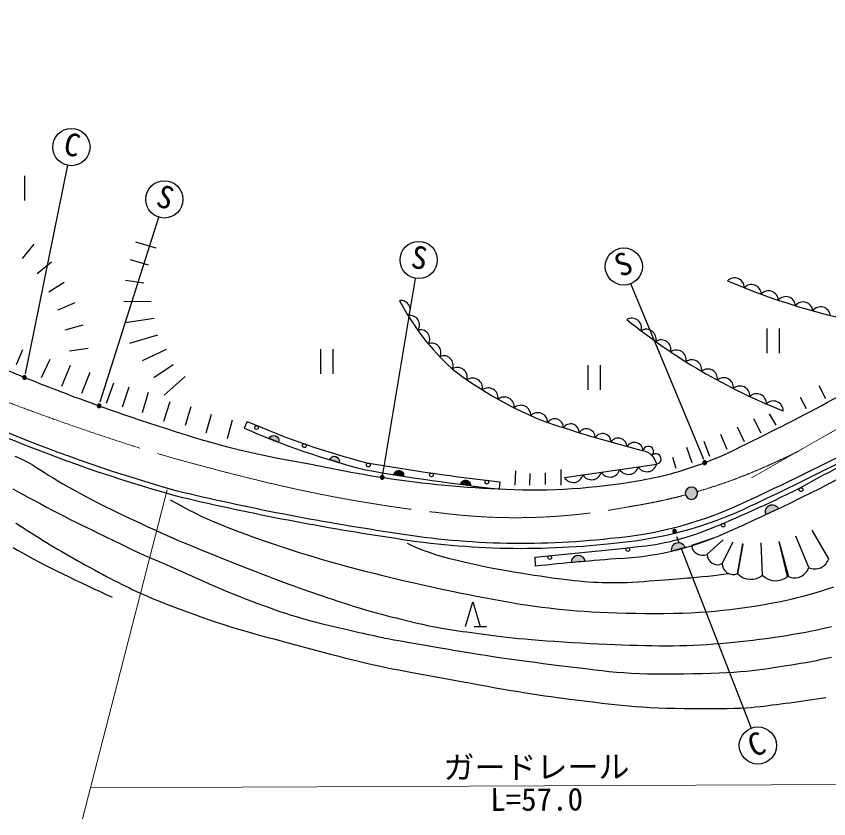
# Model space of a CAD drawing. Units: millimetres, scale not verified. Extents: x 40000 to 680000, y 20000 to 380000.
# Drawn here: x 216204 to 281741, y 250411 to 315128 of the extents above; entities that cross this region are included whole.
import ezdxf
from ezdxf.enums import TextEntityAlignment as Align

# ---------------------------------------------------------------- set-up
doc = ezdxf.new("R2010")
doc.units = ezdxf.units.MM
doc.header["$LTSCALE"] = 1000
doc.linetypes.add('CHAIN', pattern=[18.5, 12, -1.5, 3.5, -1.5])
for name, color, linetype, lineweight in [('M-BGD', 7, 'Continuous', 25), ('M-BMK', 2, 'CHAIN', 13), ('M-BMK-SRVR', 3, 'Continuous', 25), ('M-STR-HTXT', 7, 'Continuous', 13), ('M-STR-STRC', 7, 'Continuous', 25)]:
    doc.layers.add(name, color=color, linetype=linetype, lineweight=lineweight)
doc.styles.add('ＭＳ ゴシック', font='')
doc.styles.get('ＭＳ ゴシック').set_extended_font_data('MS Gothic')

msp = doc.modelspace()

# ---------------------------------------------------------------- hatches: boundary and pattern name
at = {"layer": 'M-BGD'}
for points in [[(217024, 286003, 0.41421), (216874, 286153, 0.41421), (216724, 286003, 0.41421), (216874, 285853, 0.41421)], [(223033, 283713, 0.41421), (222883, 283863, 0.41421), (222733, 283713, 0.41421), (222883, 283563, 0.41421)], [(236610, 281074, -0.99696), (237355, 280784)], [(241492, 279358, -0.99696), (242258, 279128)], [(271884, 279124, 0.41422), (271734, 279274, 0.41422), (271584, 279124, 0.41421), (271734, 278974, 0.41421)], [(245877, 277943, 0.41421), (245727, 278093, 0.41421), (245577, 277943, 0.41421), (245727, 277793, 0.41421)], [(246660, 278161, -1), (247451, 278035)], [(252053, 277380, -1), (252847, 277279)], [(276685, 274947, -0.99803), (277680, 275415)], [(269453, 273594, 0.41421), (269303, 273744, 0.41421), (269153, 273594, 1)], [(269083, 272000, -0.98865), (270148, 272275)], [(260987, 271067, -0.41421), (261485, 271664, -0.41421), (262083, 271166)]]:
    msp.add_hatch(color=256, dxfattribs=at).paths.add_polyline_path(points)
at = {"layer": 'M-BMK-SRVR'}
msp.add_hatch(color=256, dxfattribs=at).paths.add_polyline_path([(271168, 276663, 0.99999), (270168, 276663, 0.99999)])

# ---------------------------------------------------------------- linework, layer by layer
at = {"layer": 'M-BGD'}
for p, q in [((216872, 302267), (216872, 300267)), ((225822, 296949), (227459, 296458)), ((216709, 295579), (217663, 296736)), ((217879, 294384), (219056, 295314)), ((225404, 295518), (226835, 295069)), ((220061, 293645), (218822, 292889)), ((225014, 293849), (226496, 293618)), ((219574, 291451), (220946, 292057)), ((224877, 292142), (227097, 292129)), ((224994, 290432), (227336, 290770)), ((220159, 289836), (221601, 290247)), ((276746, 289950), (276746, 287950)), ((277746, 289950), (277746, 287950)), ((225364, 288759), (227636, 289443)), ((220513, 288155), (221999, 288363)), ((216230, 287053), (216735, 288240)), ((226400, 287359), (228337, 288273)), ((240743, 288292), (240743, 286292)), ((241743, 288292), (241743, 286292)), ((218902, 287448), (218221, 285976)), ((219869, 285297), (220580, 287000)), ((221501, 284723), (222158, 286420)), ((227297, 285987), (228873, 287042)), ((262298, 286989), (262298, 284989)), ((263298, 286989), (263298, 284989)), ((228145, 284562), (229817, 286087)), ((223483, 283929), (224067, 285568)), ((224777, 283632), (225304, 285243)), ((281515, 284273), (280968, 285317)), ((226843, 284774), (226355, 283148)), ((228096, 282481), (228610, 284054)), ((279937, 283457), (279463, 284385)), ((229851, 282143), (230318, 283654)), ((231515, 281520), (231962, 283047)), ((233237, 281087), (233646, 282576)), ((276297, 281501), (275691, 282651)), ((276935, 283067), (277465, 282143)), ((234823, 282452), (234589, 281914)), ((274940, 280820), (274381, 281993)), ((273557, 280194), (273045, 281389)), ((272151, 279624), (271687, 280839)), ((270722, 279111), (270307, 280343)), ((269145, 279558), (269401, 278694)), ((260127, 278567), (260127, 277320)), ((260422, 277928), (267861, 279004)), ((256477, 278458), (256415, 277320)), ((257631, 278240), (257616, 277320)), ((258879, 278302), (258879, 277367)), ((255220, 277591), (255156, 277008)), ((281741, 271381), (280413, 273675)), ((272446, 273051), (270658, 272442)), ((271925, 271735), (273237, 272902)), ((273151, 270984), (274028, 272753)), ((276393, 270064), (276278, 272667)), ((278408, 269937), (277736, 272776)), ((277736, 272714), (278502, 269949)), ((280122, 270668), (279075, 273194)), ((274390, 270175), (274819, 272604)), ((274819, 272558), (274391, 270175)), ((258099, 270785), (258059, 271503)), ((253135, 265917), (254135, 265917))]:
    msp.add_line(p, q, dxfattribs=at)
for points in [[(217024, 286003, 0.41421), (216874, 286153, 0.41421), (216724, 286003, 0.41421), (216874, 285853, 0.41421)], [(223033, 283713, 0.41421), (222883, 283863, 0.41421), (222733, 283713, 0.41421), (222883, 283563, 0.41421)], [(236610, 281074, -0.99696), (237355, 280784)], [(241492, 279358, -0.99696), (242258, 279128)], [(271884, 279124, 0.41422), (271734, 279274, 0.41422), (271584, 279124, 0.41421), (271734, 278974, 0.41421)], [(245877, 277943, 0.41421), (245727, 278093, 0.41421), (245577, 277943, 0.41421), (245727, 277793, 0.41421)], [(246660, 278161, -1), (247451, 278035)], [(252053, 277380, -1), (252847, 277279)], [(276685, 274947, -0.99803), (277680, 275415)], [(269453, 273594, 0.41421), (269303, 273744, 0.41421), (269153, 273594, 1)], [(269083, 272000, -0.98865), (270148, 272275)], [(260987, 271067, -0.41421), (261485, 271664, -0.41421), (262083, 271166)]]:
    msp.add_lwpolyline(points, format="xyb", close=True, dxfattribs=at)
for points in [[(216101, 279641), (216314, 279560), (216519, 279474), (216721, 279382), (216923, 279283), (217128, 279175), (217324, 279064), (217511, 278949), (217920, 278685), (218178, 278524), (218479, 278337), (218813, 278129), (219174, 277905), (219560, 277671), (219966, 277432), (220396, 277184), (220852, 276925), (221329, 276659), (221822, 276389), (222327, 276122), (222846, 275855), (223384, 275586), (223935, 275316), (224492, 275047), (225051, 274781), (225625, 274510), (226218, 274235), (226810, 273964), (227377, 273706), (227900, 273471), (228373, 273260), (228812, 273067), (229221, 272890), (229608, 272725), (229977, 272568), (230290, 272437), (230545, 272333), (230797, 272232), (231103, 272110), (231519, 271943), (233391, 271188), (234127, 270895), (234876, 270601), (235657, 270299), (236067, 270141), (236485, 269980), (236909, 269818), (237336, 269657), (237760, 269497), (238181, 269340), (238593, 269189), (238994, 269043), (239389, 268902), (239784, 268763), (240178, 268626), (240568, 268492), (240954, 268361), (241334, 268233), (241707, 268110), (242070, 267990), (242423, 267875), (242764, 267765), (243084, 267662), (243382, 267567), (243664, 267479), (243935, 267395), (244201, 267313), (244469, 267234), (244745, 267154), (245034, 267073), (245344, 266989), (245679, 266899), (246043, 266804), (246432, 266704), (246839, 266601), (247260, 266496), (247689, 266391), (248121, 266288), (248551, 266187), (248974, 266092), (249384, 266003), (249776, 265922), (250147, 265849), (250502, 265784), (250846, 265724), (251182, 265669), (251515, 265617), (251851, 265568), (252192, 265520), (252545, 265472), (252913, 265422), (254498, 265212), (254908, 265159), (255330, 265107), (255769, 265056), (256227, 265005), (256709, 264956), (257219, 264908), (257761, 264861), (258346, 264815), (258976, 264768), (259641, 264721), (260332, 264675), (261040, 264631), (261754, 264588), (262466, 264549), (263165, 264513), (263842, 264482), (264488, 264456), (265108, 264434), (265717, 264414), (266314, 264397), (266902, 264383), (267482, 264373), (268055, 264367), (268621, 264366), (269184, 264369), (269743, 264379), (270300, 264394), (270853, 264414), (271398, 264441), (271936, 264472), (272469, 264509), (272999, 264550), (273525, 264595), (274049, 264645), (274572, 264699), (275095, 264757), (275620, 264818), (276152, 264884), (276695, 264956), (277243, 265033), (277791, 265114), (278335, 265200), (278869, 265287), (279389, 265377), (279889, 265468), (280365, 265560), (280812, 265652), (281226, 265743), (281612, 265834), (281975, 265927)], [(215921, 277012), (216310, 276798), (216719, 276575), (217152, 276341), (217621, 276090), (218124, 275822), (218642, 275549), (219155, 275279), (219647, 275024), (220112, 274786), (220563, 274557), (221005, 274335), (221447, 274115), (221893, 273894), (222349, 273671), (222810, 273447), (223269, 273225), (224153, 272799), (224556, 272603), (224934, 272418), (225307, 272237), (225694, 272052), (226114, 271857), (226579, 271647), (227076, 271428), (227588, 271204), (228098, 270983), (228589, 270768), (230871, 269768), (231321, 269568), (231766, 269368), (232211, 269168), (232664, 268969), (233129, 268772), (233612, 268575), (234110, 268378), (234614, 268182), (235114, 267992), (235604, 267809), (236080, 267632), (236549, 267461), (237014, 267296), (237474, 267137), (237933, 266984), (238369, 266842), (238784, 266711), (239204, 266583), (239661, 266453), (240182, 266312), (240789, 266158), (241465, 265993), (242175, 265825), (242885, 265661), (243877, 265436), (244178, 265368), (244471, 265302), (244759, 265239), (245048, 265176), (245342, 265113), (245646, 265050), (245964, 264985), (246303, 264918), (246666, 264849), (247061, 264775), (247485, 264699), (247932, 264619), (248395, 264539), (248866, 264458), (249339, 264377), (250261, 264221), (251103, 264079), (251472, 264016), (252696, 263806), (252995, 263756), (253314, 263704), (253663, 263650), (254054, 263590), (254499, 263525), (255001, 263452), (255551, 263373), (256140, 263289), (256759, 263202), (257399, 263114), (258051, 263025), (258707, 262938), (259357, 262853), (259992, 262774), (261193, 262629), (262337, 262488), (262900, 262420), (263464, 262356), (264032, 262295), (264610, 262241), (265201, 262194), (265811, 262154), (266444, 262125), (267112, 262104), (267818, 262092), (268551, 262087), (269301, 262089), (270055, 262097), (270803, 262111), (271534, 262130), (272237, 262152), (272900, 262179), (273514, 262208), (274078, 262241), (274603, 262280), (275095, 262323), (275562, 262372), (276007, 262424), (276439, 262480), (276862, 262539), (277283, 262601), (278142, 262732), (278583, 262800), (279024, 262872), (279462, 262946), (279897, 263023), (280326, 263103), (280749, 263186), (281163, 263272), (281568, 263361), (281961, 263454)], [(228609, 276135), (229123, 275849), (229620, 275579), (230111, 275321), (230607, 275071), (231120, 274825), (231611, 274598), (232075, 274391), (232565, 274183), (233138, 273956), (233849, 273687), (234269, 273531), (234728, 273363), (235220, 273184), (235739, 272997), (236280, 272805), (236836, 272611), (237402, 272417), (237971, 272226), (238539, 272040), (239100, 271862), (239657, 271690), (240220, 271521), (240788, 271354), (241362, 271188), (241942, 271025), (242529, 270863), (243122, 270703), (243722, 270544), (244329, 270386), (244943, 270230), (245570, 270073), (246212, 269917), (246865, 269761), (247527, 269606), (248193, 269453), (248860, 269303), (249523, 269156), (250181, 269013), (250828, 268875), (251462, 268743), (252084, 268615), (252698, 268489), (253306, 268367), (253908, 268249), (254506, 268135), (255100, 268025), (255692, 267920), (256282, 267821), (256871, 267728), (257461, 267641), (258043, 267560), (258611, 267484), (259170, 267414), (259726, 267348), (260283, 267289), (260847, 267234), (261423, 267185), (262016, 267141), (262631, 267102), (263274, 267069), (263952, 267040), (264666, 267015), (265407, 266995), (266167, 266979), (266935, 266970), (267705, 266966), (268468, 266970), (269214, 266981), (269936, 267000), (270625, 267027), (271286, 267064), (271932, 267109), (272564, 267163), (273182, 267224), (273787, 267291), (274381, 267365), (274964, 267445), (275537, 267530), (276100, 267620), (276655, 267714), (277196, 267811), (277718, 267913), (278224, 268020), (278720, 268132), (279207, 268250), (279690, 268374), (280171, 268504), (280656, 268642), (281146, 268787), (281646, 268940), (282151, 269102)], [(216159, 274266), (216469, 274063), (216779, 273861), (217089, 273662), (217399, 273466), (217709, 273272), (218018, 273080), (218328, 272889), (218639, 272699), (218951, 272511), (219263, 272324), (219577, 272137), (219892, 271952), (220210, 271768), (220529, 271584), (220852, 271400), (221179, 271215), (221510, 271030), (221842, 270845), (222175, 270662), (222508, 270482), (222838, 270304), (223165, 270130), (223488, 269960), (223804, 269796), (224111, 269637), (224410, 269484), (224702, 269335), (224991, 269190), (225278, 269048), (225566, 268907), (225859, 268768), (226159, 268630), (226467, 268491), (226788, 268350), (227122, 268208), (227466, 268066), (227820, 267924), (228180, 267782), (228544, 267641), (228911, 267501), (229277, 267364), (229642, 267228), (230001, 267096), (230692, 266844), (231012, 266728), (231322, 266616), (231628, 266507), (231937, 266399), (232255, 266291), (232591, 266180), (232949, 266064), (233338, 265943), (233765, 265813), (234231, 265675), (234734, 265530), (235265, 265379), (235820, 265224), (236392, 265066), (236975, 264907), (237563, 264748), (238150, 264590), (238730, 264436), (241544, 263688), (242109, 263540), (242673, 263395), (243237, 263253), (243798, 263115), (244357, 262981), (244913, 262854), (245462, 262734), (246002, 262620), (246536, 262512), (247068, 262409), (247600, 262308), (248136, 262208), (250377, 261799), (252250, 261452), (252904, 261332), (253562, 261212), (254219, 261094), (254869, 260979), (255504, 260868), (256120, 260763), (256709, 260665), (257271, 260575), (257810, 260490), (258332, 260409), (258841, 260333), (259341, 260260), (259836, 260191), (260332, 260124), (260832, 260058), (261341, 259994), (262914, 259802), (263437, 259738), (263961, 259677), (264491, 259618), (265028, 259562), (265577, 259511), (266140, 259464), (266721, 259423), (267322, 259389), (267961, 259361), (268643, 259338), (269356, 259319), (270087, 259305), (270822, 259296), (271549, 259291), (272254, 259291), (272925, 259295), (273549, 259304), (274112, 259316), (274612, 259334), (275062, 259359), (275471, 259389), (275846, 259423), (276198, 259462), (276533, 259503), (276861, 259547), (277190, 259591), (277529, 259636), (277886, 259680), (278252, 259725), (278612, 259771), (278968, 259820), (279322, 259869), (279675, 259920), (280030, 259973), (281117, 260135), (281494, 260190)], [(247723, 272648), (248117, 272452), (248546, 272262), (249007, 272078), (249498, 271900), (250015, 271728), (250569, 271563), (251160, 271404), (251776, 271251), (252402, 271104), (253025, 270964), (253625, 270834), (254211, 270713), (254813, 270597), (255463, 270480), (256191, 270356), (257035, 270216), (257495, 270141), (257972, 270064), (258459, 269988), (258949, 269914), (259436, 269844), (259912, 269778), (260372, 269720), (260808, 269670), (261220, 269627), (261616, 269588), (261999, 269554), (262373, 269525), (262742, 269501), (263108, 269481), (263477, 269466), (263850, 269456), (264233, 269451), (264629, 269451), (265043, 269458), (265475, 269474), (265920, 269497), (266370, 269525), (266821, 269557), (267266, 269590), (268508, 269690), (268871, 269716), (269205, 269740), (269516, 269763), (269808, 269784), (270083, 269805), (270344, 269826), (270595, 269847), (270839, 269868), (271077, 269890), (271315, 269912), (271554, 269935), (272020, 269982), (272462, 270031), (272883, 270081), (273288, 270132), (273683, 270186)], [(215950, 272276), (216315, 272066), (216707, 271845), (217128, 271613), (217568, 271376), (218023, 271135), (218489, 270892), (218963, 270649), (219451, 270405), (219954, 270156), (220464, 269908), (220975, 269662), (221479, 269423), (221977, 269188), (222474, 268957), (222969, 268730), (223459, 268507), (223944, 268289)], [(252435, 265917), (253035, 267917), (253635, 265917)]]:
    msp.add_lwpolyline(points, dxfattribs=at)
for centre in [(235587, 281956), (239445, 280500), (244602, 278941), (249697, 278140), (254168, 277558), (279502, 276952), (273217, 274082), (265528, 272117), (259243, 271478)]:
    msp.add_circle(centre, 150, dxfattribs=at)
for centre, radius, start, end in [((274142, 293242), 785, 359.35591, 136.02958), ((295468, 345221), 55899, 246.9449, 263.39737), ((275506, 292703), 785, 0.85159, 137.52525), ((276884, 292200), 785, 2.34727, 139.02093), ((278274, 291733), 785, 3.84295, 140.51661), ((264615, 301343), 19746, 207.61543, 227.89785), ((247241, 291456), 745, 319.83243, 99.45491), ((279676, 291302), 785, 5.33863, 142.01229), ((281089, 290909), 785, 6.83431, 143.50797), ((247984, 290252), 745, 323.88892, 103.51139), ((265852, 289989), 791, 343.78017, 119.75457), ((295535, 327665), 47673, 230.88627, 248.50837), ((248810, 289103), 745, 327.9454, 107.56788), ((267024, 289094), 791, 345.54238, 121.51678), ((268224, 288236), 791, 347.30459, 123.27899), ((249715, 288016), 745, 332.00189, 111.62436), ((187221, 460482), 200161, 295.89898, 300.69621), ((250696, 286995), 745, 336.05837, 115.68084), ((269449, 287415), 791, 349.0668, 125.0412), ((277329, 435673), 161419, 246.62103, 247.95207), ((270700, 286631), 791, 350.82901, 126.80341), ((251786, 286005), 801, 346.31884, 120.75819), ((269645, 310173), 29750, 232.11611, 249.18492), ((271973, 285887), 791, 352.59122, 128.56562), ((277329, 435673), 161419, 248.05855, 250.23473), ((253007, 285148), 801, 349.16364, 123.60299), ((273269, 285182), 791, 354.35343, 130.32784), ((254270, 284353), 801, 352.00844, 126.44779), ((274586, 284518), 791, 356.11565, 132.09005), ((275923, 283894), 791, 357.87786, 133.85226), ((255570, 283622), 801, 354.85324, 129.29259), ((277278, 283312), 791, 359.64007, 135.61447), ((277329, 435673), 161419, 250.34122, 252.35193), ((256905, 282956), 801, 357.69804, 132.13739), ((258272, 282357), 801, 0.54284, 134.9822), ((259646, 281966), 698, 358.5161, 145.18211), ((165050, 513629), 261867, 294.85943, 298.27067), ((164136, 513135), 262283, 295.11113, 298.49769), ((251428, 350760), 72657, 251.51462, 261.05833), ((260802, 342128), 65673, 246.47491, 255.50767), ((260802, 342128), 65086, 246.47491, 255.48698), ((295454, 391191), 114746, 251.51505, 255.52367), ((260922, 281556), 698, 359.1842, 145.85021), ((262203, 281161), 698, 359.8523, 146.51831), ((262692, 396507), 124665, 247.59749, 254.31294), ((262692, 396507), 124250, 247.59491, 254.30943), ((263488, 280781), 698, 0.5204, 147.18642), ((264778, 280416), 698, 1.18851, 147.85452), ((266071, 280065), 698, 1.85661, 148.52262), ((517358, -159709), 497397, 117.71639, 118.53726), ((266516, 278741), 1371, 11.06442, 79.3463), ((267189, 280021), 425, 313.62951, 170.92215), ((267791, 279423), 425, 279.48858, 136.78121), ((261696, 305545), 28264, 291.1073, 297.27601), ((217922, 401115), 139181, 293.77681, 299.47036), ((259201, 365774), 88858, 257.61013, 261.1818), ((274341, 450313), 174364, 260.10162, 263.68299), ((274341, 450313), 173777, 260.10939, 263.68299), ((264096, 278778), 815, 210.9688, 345.49315), ((265584, 278993), 815, 210.9688, 345.49315), ((261696, 305545), 28264, 279.43272, 290.49915), ((267072, 279208), 815, 210.9688, 345.49315), ((259201, 365774), 88858, 261.37524, 267.73706), ((261121, 278347), 815, 210.9688, 345.49315), ((262609, 278563), 815, 210.9688, 345.49315), ((257888, 326269), 49333, 267.44939, 279.85061), ((235362, 364190), 97603, 292.31484, 297.04162), ((275170, 467655), 196254, 256.42003, 261.55557), ((275170, 467655), 196669, 256.4178, 261.55433), ((261612, 304024), 31094, 274.62355, 295.78373), ((261785, 304038), 31509, 274.31935, 295.68634), ((256999, 336348), 63716, 260.37934, 276.41535), ((263612, 295413), 24043, 273.23278, 295.69588), ((264328, 293008), 20755, 276.42739, 292.95299), ((256999, 336348), 64131, 260.38315, 276.40955), ((-2091041, 23238910), 23087228, 275.83989, 275.86132), ((271561, 272570), 912, 188.11185, 293.57989), ((287574, -16061), 288356, 94.49649, 95.8654), ((272781, 271755), 856, 181.34028, 295.65446), ((280617, 271739), 1180, 245.19667, 342.29921), ((274049, 271007), 898, 181.47231, 292.29296), ((278993, 271028), 1185, 245.55741, 342.35126), ((275451, 271183), 1462, 223.55564, 310.09287), ((277470, 271101), 1496, 223.91888, 308.85048)]:
    msp.add_arc(centre, radius, start, end, dxfattribs=at)
at = {"layer": 'M-BMK'}
for p, q in [((275521, 277894), (340512, 315128)), ((323500, 305371), (279304, 280057))]:
    msp.add_line(p, q, dxfattribs=at)
for centre, radius, start, end in [((286468, 470856), 199865, 249.00157, 252.89067), ((254409, 329651), 55492, 290.88082, 296.6558), ((284783, 478948), 207141, 253.99474, 256.45855), ((263448, 390455), 116113, 256.46899, 263.60578), ((258830, 319192), 44146, 286.2031, 290.35735), ((258830, 319192), 44146, 278.80379, 284.90521), ((256484, 322360), 47671, 262.80826, 281.00818)]:
    msp.add_arc(centre, radius, start, end, dxfattribs=at)
at = {"layer": 'M-BMK-SRVR'}
msp.add_lwpolyline([(271168, 276663, 0.99999), (270168, 276663, 0.99999)], format="xyb", close=True, dxfattribs=at)
at = {"layer": 'M-STR-HTXT'}
for p, q in [((228383, 276940), (221536, 250411)), ((222178, 252899), (297487, 253240))]:
    msp.add_line(p, q, dxfattribs=at)
at = {"layer": 'M-STR-STRC'}
for p, q in [((216955, 286293), (220357, 303107)), ((222979, 284020), (227695, 298927)), ((245763, 278183), (248411, 293989)), ((271665, 279394), (265786, 293560)), ((269457, 273184), (269653, 272680)), ((269841, 272196), (275481, 257715))]:
    msp.add_line(p, q, dxfattribs=at)
for centre in [(220654, 304578), (228148, 300357), (248659, 295468), (265211, 294945), (276025, 256317)]:
    msp.add_circle(centre, 1500, dxfattribs=at)

# ---------------------------------------------------------------- texts
at = {"layer": 'M-STR-HTXT', "style": 'ＭＳ ゴシック'}
for s, p in [('ガードレール', (258173, 253112)), ('L=57.0', (258185, 250512))]:
    msp.add_text(s, height=1833, rotation=0.26, dxfattribs=at).set_placement(p, align=Align.BOTTOM_CENTER)
at = {"layer": 'M-STR-STRC', "style": 'ＭＳ ゴシック'}
for s, rotation, p in [('C', 348.504, (220430, 303337)), ('S', 342.383, (227793, 299147)), ('S', 350.429, (248477, 294220)), ('S', 22.479, (265719, 293791)), ('C', 21.219, (276434, 255061))]:
    msp.add_text(s, height=1833, rotation=rotation, dxfattribs=at).set_placement(p, align=Align.BOTTOM_CENTER)

doc.saveas('drawing.dxf')
